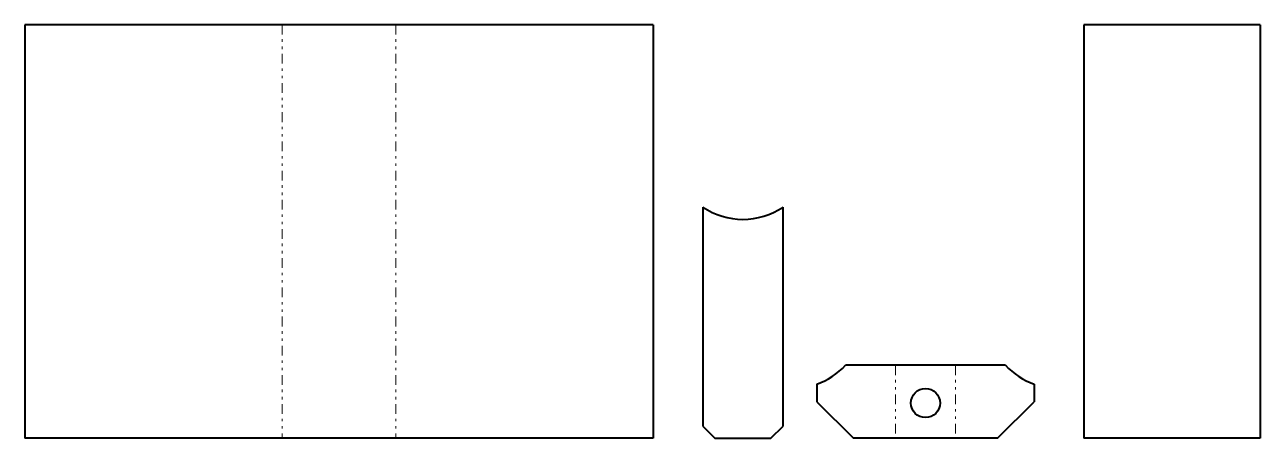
# Model space of a CAD drawing. Header units: millimetres. Extents: x 0 to 508, y 0 to 170.
import ezdxf

# ---------------------------------------------------------------- set-up
doc = ezdxf.new("R2010")
doc.units = ezdxf.units.MM
doc.linetypes.add('K5LT_BASIC', pattern=[0])
doc.linetypes.add('K5LT_CHAIN_LINE_WITH_2_POINTS', pattern=[12, 4, -2, 1, -2, 1, -2])

msp = doc.modelspace()

# ---------------------------------------------------------------- linework, layer by layer
at = {"color": 7, "linetype": 'K5LT_BASIC', "lineweight": 40, "true_color": 0xffffff}
for p, q in [((0, 170), (0, 0)), ((97, 170), (0, 170)), ((114.59, 170), (97, 170)), ((143.59, 170), (114.59, 170)), ((161.19, 170), (143.59, 170)), ((258.19, 170), (161.19, 170)), ((258.19, 170), (258.19, 0)), ((507.52, 170), (435, 170)), ((435, 170), (435, 0)), ((507.52, 170), (507.52, 0)), ((278.5, 95.05), (278.5, 5)), ((311.5, 5), (311.5, 95.05)), ((354.4, 30), (337.09, 30)), ((361, 30), (354.4, 30)), ((379, 30), (361, 30)), ((385.6, 30), (379, 30)), ((402.91, 30), (385.6, 30)), ((325.4, 22.25), (325.4, 15)), ((414.6, 22.25), (414.6, 15)), ((325.4, 15), (340.4, 0)), ((399.6, 0), (414.6, 15)), ((97, 0), (0, 0)), ((114.59, 0), (97, 0)), ((143.59, 0), (114.59, 0)), ((161.19, 0), (143.59, 0)), ((258.19, 0), (161.19, 0)), ((278.5, 5), (283.5, 0)), ((283.5, 0), (306.5, 0)), ((306.5, 0), (311.5, 5)), ((354.4, 0), (340.4, 0)), ((361, 0), (354.4, 0)), ((379, 0), (361, 0)), ((385.6, 0), (379, 0)), ((399.6, 0), (385.6, 0)), ((507.52, 0), (435, 0))]:
    msp.add_line(p, q, dxfattribs=at)
at = {"color": 7, "linetype": 'K5LT_CHAIN_LINE_WITH_2_POINTS', "lineweight": 18, "true_color": 0xffffff}
for p, q in [((105.8, 170), (105.8, 0)), ((152.39, 170), (152.39, 0)), ((357.7, 30), (357.7, 0)), ((382.3, 30), (382.3, 0))]:
    msp.add_line(p, q, dxfattribs=at)
at = {"color": 7, "linetype": 'K5LT_BASIC', "lineweight": 40, "true_color": 0xffffff}
msp.add_circle((370, 14.5), 6, dxfattribs=at)
for centre, start, end in [((295, 119.5), 235.9911, 304.0089), ((315.4, 50), 289.8149, 317.3151), ((424.6, 50), 222.6849, 250.1851)]:
    msp.add_arc(centre, 29.5, start, end, dxfattribs=at)

doc.saveas('drawing.dxf')
